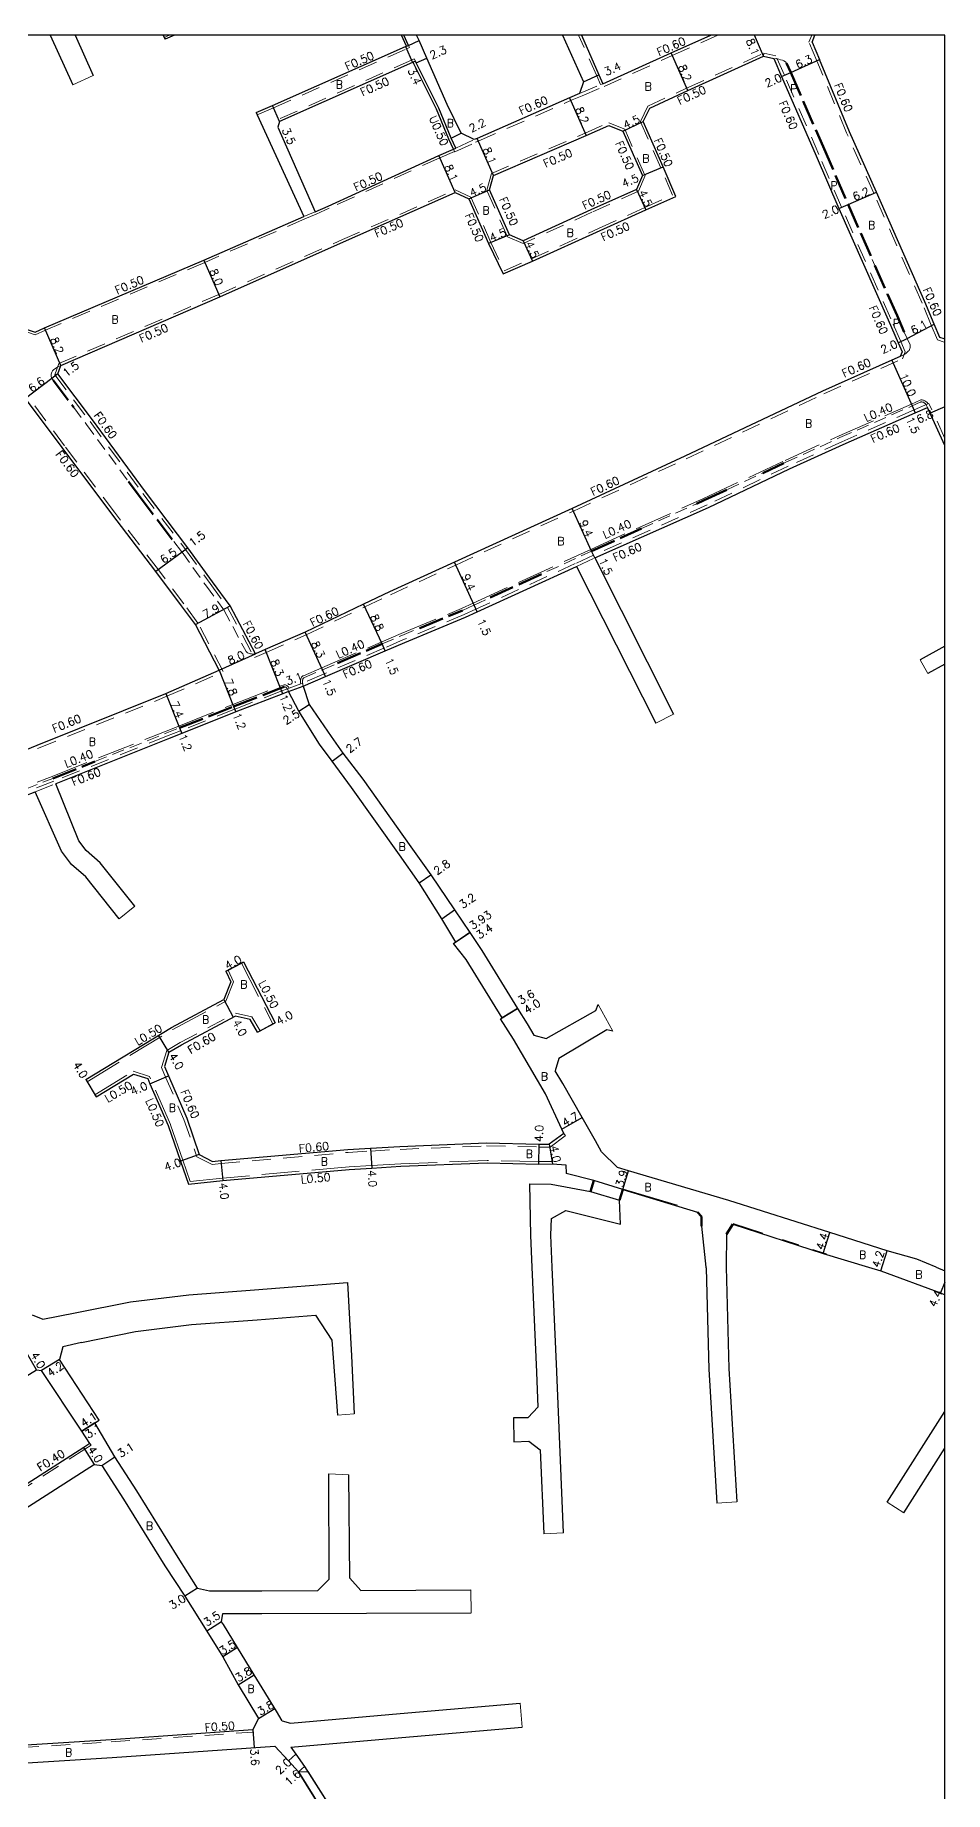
# Model space of a CAD drawing. Header units: metres. Extents: x -3200 to -2400, y -109800 to -109200.
# Drawn here: x -2581.9 to -2400, y -109551.2 to -109200 of the extents above; entities that cross this region are included whole.
import ezdxf

# ---------------------------------------------------------------- set-up
doc = ezdxf.new("R2010")
doc.units = ezdxf.units.M
doc.header["$LTSCALE"] = 2.5
for name, pattern in [('2213000', [1.5, 1, -0.5]), ('2227000', [2.5, 2, -0.5]), ('2232000', [2.5, 1.5, -1]), ('2233000', [4, 3, -1])]:
    doc.linetypes.add(name, pattern=pattern)
for name, color, linetype, lineweight in [('2101000', 177, 'Continuous', 30), ('2101001', 1, 'Continuous', 30), ('2102000', 191, 'Continuous', 30), ('2102001', 191, 'Continuous', 9), ('2203000', 5, 'Continuous', 50), ('2213000', 6, '2213000', 9), ('2227000', 3, '2227000', 50), ('2232000', 4, '2232000', 9), ('2233000', 62, '2233000', 9), ('6132000', 1, '6132000', 9), ('9201100', 215, 'Continuous', 30), ('9203500', 155, 'Continuous', 30)]:
    doc.layers.add(name, color=color, linetype=linetype, lineweight=lineweight)
for name, color, linetype in [('2231000', 162, 'Continuous'), ('9201500', 222, 'Continuous'), ('9202100', 82, 'Continuous'), ('9301100', 77, 'Continuous'), ('9302100', 196, 'Continuous'), ('999', 7, 'Continuous')]:
    doc.layers.add(name, color=color, linetype=linetype)
doc.styles.add('Dm_Anotation', font='txt.shx', dxfattribs={"bigfont": 'pscdm.shx'})
doc.linetypes.add('6132000', pattern='A,1e-07,[100,DM.shx,S=0.25,R=0,X=0,Y=0],0.05,[100,DM.shx,S=0.2,R=0,X=0,Y=0],0.05,[100,DM.shx,S=0.15,R=0,X=0,Y=0],0.05,[100,DM.shx,S=0.1,R=0,X=0,Y=0],0.05,[100,DM.shx,S=0.05,R=0,X=0,Y=0],4.8', length=5)

msp = doc.modelspace()

# ---------------------------------------------------------------- linework, layer by layer
at = {"layer": '2101000'}
for points in [[(-2554.02, -109200), (-2555.93, -109200.83)], [(-2537.74, -109215.49), (-2534.45, -109214.05), (-2507.84, -109202.29), (-2507.63, -109202.2), (-2507.26, -109202.04), (-2508.2, -109200)], [(-2476.43, -109200), (-2472.25, -109209.33), (-2473.03, -109211.7), (-2475.08, -109212.55), (-2493.53, -109220.64), (-2494.09, -109220.87), (-2496.71, -109219.61), (-2499.52, -109213.84), (-2503.59, -109204.6), (-2505.13, -109201.1), (-2505.62, -109200)], [(-2472.68, -109200), (-2469.17, -109207.95), (-2468.37, -109209.71), (-2454.75, -109203.54), (-2446.79, -109200)], [(-2459.01, -109214.57), (-2451.42, -109211.06), (-2436.28, -109204.19), (-2434.23, -109204.64), (-2432.64, -109208.27), (-2425.72, -109224.1), (-2421.19, -109234.66), (-2411.37, -109256.93), (-2409.36, -109261.48), (-2408.56, -109263.3)], [(-2426.52, -109201.38), (-2425.06, -109204.89)], [(-2622.31, -109207.98), (-2609.06, -109225.66), (-2597.52, -109241.05), (-2592.94, -109247.12), (-2584.3, -109258.56), (-2581.93, -109259.35), (-2580.04, -109258.52), (-2548.16, -109244.97), (-2528.19, -109236.28)], [(-2525.94, -109235.3), (-2523.34, -109234.16), (-2501.21, -109224.09), (-2498.26, -109222.82), (-2497.8, -109222.6), (-2498.7, -109220.59), (-2501.17, -109214.62), (-2505.73, -109205.52), (-2505.88, -109205.18), (-2506.34, -109205.39), (-2506.46, -109205.45), (-2533.02, -109217.28), (-2533.4, -109218.42)], [(-2400, -109260.65), (-2400.15, -109260.71), (-2401.01, -109260.45), (-2402.17, -109257.75), (-2404, -109253.32), (-2413.68, -109231.37), (-2419.1, -109219.3), (-2425.06, -109204.89)], [(-2408.91, -109264.23), (-2410.63, -109265), (-2424.48, -109271.17), (-2451.99, -109284.15), (-2474.53, -109294.6), (-2498.06, -109305.39), (-2511.08, -109311.32), (-2516.24, -109313.73), (-2527.93, -109319.32), (-2535.94, -109322.85), (-2537.81, -109323.67), (-2542.9, -109314.12), (-2546.45, -109309.28), (-2551.34, -109302.46), (-2559.87, -109291.27), (-2570.45, -109276.91), (-2577.37, -109267.74), (-2576.77, -109266.05), (-2544.97, -109252.31), (-2520.25, -109241.33), (-2497.9, -109231.48), (-2495.18, -109232.75), (-2491.24, -109241.68), (-2488.34, -109247.75), (-2482.45, -109245.2), (-2468.93, -109239.05), (-2459.8, -109234.94), (-2453.81, -109232.23), (-2456.35, -109226.3), (-2460.34, -109217.26), (-2459.01, -109214.57)], [(-2545.11, -109326.95), (-2549.87, -109317.84), (-2552.66, -109314.06), (-2557.75, -109307.25), (-2566.54, -109295.71), (-2576.5, -109282.46), (-2583.83, -109272.63), (-2593.16, -109260.44)], [(-2470.02, -109304.52), (-2447.28, -109294.46), (-2431.07, -109286.72), (-2420.36, -109281.83), (-2405.91, -109275.48), (-2403.5, -109274.44)], [(-2400, -109282.05), (-2403.5, -109274.44)], [(-2528.32, -109330.15), (-2523.84, -109328.23), (-2511.94, -109323.09), (-2507.99, -109321.39), (-2495.88, -109316.38), (-2493.53, -109315.3), (-2473.66, -109306.2)], [(-2682.76, -109353.12), (-2682.44, -109353.78), (-2678.03, -109362.33), (-2673.41, -109373.02), (-2671.41, -109377.63), (-2668.54, -109378.5), (-2668.08, -109378.31), (-2660.8, -109375.51), (-2645.95, -109369.34), (-2640.86, -109366.98), (-2627.21, -109361), (-2604.36, -109351.25), (-2593.24, -109346.74), (-2581.47, -109341.97), (-2555.77, -109331.61), (-2545.11, -109326.95)], [(-2528.32, -109330.15), (-2527.1, -109333.82), (-2522.7, -109340.19), (-2520.35, -109343.56), (-2516.41, -109348.75), (-2506.76, -109362.24), (-2502.8, -109367.88), (-2498.03, -109374.86), (-2494.98, -109379.42), (-2492.58, -109383), (-2485.43, -109394.58), (-2483.52, -109397.67), (-2482.17, -109399.92)], [(-2476.22, -109419.56), (-2476.59, -109418.73), (-2479.84, -109411.61), (-2486.28, -109400.73), (-2488.83, -109396.68), (-2488.49, -109396.47), (-2495.72, -109384.81), (-2498.25, -109381.6), (-2497.81, -109381.31), (-2500.6, -109376.67), (-2505.1, -109369.49), (-2509.05, -109363.85), (-2518.66, -109350.42), (-2522.52, -109345.16), (-2525.02, -109341.77), (-2529.19, -109335.13), (-2531.23, -109331.21), (-2532.38, -109331.65), (-2541.79, -109335.31), (-2552.6, -109339.61), (-2555.41, -109340.71), (-2577.77, -109349.64)], [(-2590.44, -109354.56), (-2590.22, -109354.48), (-2581.88, -109351.24)], [(-2543.75, -109387.15), (-2542.8, -109389.26), (-2544.18, -109392.79)], [(-2540.22, -109385.26), (-2533.92, -109397.44)], [(-2571.75, -109408.8), (-2554.64, -109398.35), (-2544.18, -109392.79)], [(-2555.15, -109403.34), (-2552.66, -109401.82), (-2541.92, -109396.12)], [(-2537.44, -109399.34), (-2538.94, -109396.77), (-2541.92, -109396.12)], [(-2555.15, -109403.34), (-2556.06, -109406.2)], [(-2569.71, -109412.23), (-2562.25, -109407.68)], [(-2562.25, -109407.68), (-2559.39, -109408.59)], [(-2556.06, -109406.2), (-2555.27, -109408.04), (-2551.6, -109416.53), (-2549.08, -109423.78), (-2546.42, -109425.17)], [(-2401.77, -109446.3), (-2405.62, -109444.71), (-2411.51, -109443.04), (-2423.03, -109439.39), (-2443.22, -109433), (-2463.27, -109427.05), (-2465.43, -109426.38), (-2468.65, -109423.25), (-2469.86, -109421.02), (-2472.5, -109416.39), (-2476.4, -109409.58), (-2477.91, -109407.05)], [(-2559.39, -109408.59), (-2558.94, -109409.63), (-2555.33, -109417.98), (-2552.86, -109425.09), (-2551.27, -109429.7), (-2544.37, -109428.98), (-2519.09, -109426.74), (-2514.6, -109426.48), (-2508.77, -109426.13), (-2491.54, -109425.44), (-2481.26, -109425.68), (-2478.43, -109425.67), (-2475.76, -109425.81), (-2475.74, -109427.54)], [(-2546.42, -109425.17), (-2544.79, -109425), (-2519.38, -109422.75), (-2514.84, -109422.48), (-2508.97, -109422.14), (-2491.64, -109421.45), (-2481.19, -109421.68), (-2479.09, -109421.72)], [(-2476.22, -109419.56), (-2479.09, -109421.72)], [(-2470.84, -109431.18), (-2470.19, -109428.95), (-2475.74, -109427.54)], [(-2465.09, -109432.9), (-2464.39, -109430.79), (-2449.45, -109435.3)], [(-2442.4, -109437.72), (-2424.36, -109443.59), (-2415.3, -109446.3)], [(-2415.3, -109446.3), (-2412.78, -109447.05), (-2400.88, -109451.42), (-2400, -109451.83)], [(-2401.77, -109446.3), (-2400, -109447.02)], [(-2629.09, -109486.45), (-2622.52, -109485.11), (-2613.45, -109482.76), (-2604.95, -109480.32), (-2601.54, -109478.55), (-2590.6, -109472.34), (-2581.61, -109466.84)], [(-2581.61, -109466.84), (-2580.62, -109466.95)], [(-2570.94, -109481.53), (-2572.55, -109479.11), (-2580.62, -109466.95)], [(-2549.45, -109510.44), (-2553.33, -109504.34), (-2561.59, -109490.99), (-2565.95, -109484.24), (-2569.97, -109477.4), (-2569.13, -109476.85), (-2577.02, -109464.77)], [(-2570.94, -109481.53), (-2572.2, -109482.34), (-2588.7, -109492.96), (-2605.61, -109503.54), (-2617.22, -109510.79), (-2618.9, -109511.83), (-2625.71, -109506.29)], [(-2570.04, -109485.71), (-2586.58, -109496.35), (-2603.47, -109506.93), (-2615.71, -109514.43), (-2600.21, -109526.63)], [(-2570.04, -109485.71), (-2568.55, -109485.92), (-2564.21, -109492.64), (-2555.94, -109506.01), (-2551.98, -109512.04), (-2547.58, -109519.06), (-2544.4, -109524.16), (-2541.32, -109529.79), (-2537.24, -109536.5)], [(-2532.5, -109536.98), (-2533.67, -109535.06), (-2538.08, -109527.82), (-2541.43, -109522.32), (-2544.24, -109517.74), (-2544.62, -109517.19)], [(-2537.24, -109536.5), (-2538.39, -109538.72)], [(-2593.3, -109540.93), (-2591.17, -109542.23), (-2566.72, -109540.71), (-2538.39, -109538.72)], [(-2626.19, -109548.28), (-2608.8, -109546.97), (-2590.94, -109545.82), (-2566.48, -109544.3), (-2533.97, -109542.02)], [(-2533.97, -109542.02), (-2531.25, -109544.99), (-2529.23, -109547.2), (-2521.26, -109560.05), (-2518.62, -109564.18)], [(-2530.75, -109542.25), (-2529.79, -109543.62), (-2528.03, -109546.14), (-2519.75, -109559.08), (-2517.1, -109563.22), (-2516.61, -109563.97)]]:
    msp.add_lwpolyline(points, dxfattribs=at)
at = {"layer": '2101000', "flags": 128}
for points in [[(-2426.52, -109201.38), (-2425.97, -109200)], [(-2408.56, -109263.3), (-2408.91, -109264.23)]]:
    msp.add_lwpolyline(points, dxfattribs=at)
at = {"layer": '2101000'}
msp.add_lwpolyline([(-2467.16, -109218.05), (-2464.39, -109219.21), (-2460.49, -109228.07), (-2461.65, -109230.84), (-2470.79, -109234.95), (-2484.31, -109241.1), (-2487.08, -109239.95), (-2491.06, -109230.94), (-2490.25, -109228.05), (-2471.73, -109220.04)], close=True, dxfattribs=at)
at = {"layer": '2101001'}
for points in [[(-2556.29, -109200), (-2556.09, -109200.46), (-2555.93, -109200.83)], [(-2543.75, -109387.15), (-2543.31, -109386.91), (-2540.66, -109385.49), (-2540.22, -109385.26)], [(-2537.44, -109399.34), (-2536.92, -109399.05), (-2534.36, -109397.68), (-2533.92, -109397.44)], [(-2571.75, -109408.8), (-2569.71, -109412.23)]]:
    msp.add_lwpolyline(points, dxfattribs=at)
at = {"layer": '2102000'}
for points in [[(-2578.89, -109200), (-2574.36, -109209.92)], [(-2573.88, -109200), (-2570.27, -109208.05)], [(-2537.74, -109215.49), (-2537.53, -109215.94), (-2528.19, -109236.28)], [(-2533.4, -109218.42), (-2525.94, -109235.3)], [(-2473.66, -109306.2), (-2457.82, -109337.53)], [(-2470.02, -109304.52), (-2454.25, -109335.72)], [(-2400, -109322.17), (-2404.93, -109324.88)], [(-2400, -109325.75), (-2403.42, -109327.63)], [(-2565.09, -109376.66), (-2571.8, -109368.27), (-2574.66, -109365.77), (-2576.66, -109363.13), (-2581.88, -109351.24)], [(-2561.97, -109374.16), (-2568.9, -109365.49), (-2571.72, -109363.03), (-2573.19, -109361.09), (-2577.77, -109349.64)], [(-2482.17, -109399.92), (-2479.72, -109400.61), (-2469.78, -109394.98), (-2469.32, -109393.78)], [(-2466.36, -109399.12), (-2467.6, -109398.87), (-2477.17, -109404.55), (-2477.91, -109407.05)], [(-2482.5, -109446.29), (-2482.77, -109439.99), (-2482.97, -109429.65), (-2478.69, -109429.7), (-2470.84, -109431.18)], [(-2478.5, -109446.29), (-2478.77, -109439.87), (-2478.65, -109436.54), (-2475.8, -109434.98), (-2464.86, -109437.7), (-2465.09, -109432.9)], [(-2449.45, -109435.3), (-2448.69, -109436.17), (-2448.65, -109438.11), (-2447.77, -109446.29)], [(-2443.66, -109439.69), (-2443.75, -109446.23), (-2443.75, -109446.29)], [(-2443.66, -109439.69), (-2442.4, -109437.72)], [(-2481.3, -109474.23), (-2481.59, -109467.38), (-2481.59, -109467.31), (-2482.5, -109446.29)], [(-2476.23, -109499.43), (-2477.6, -109467.21), (-2477.6, -109467.13), (-2478.5, -109446.29)], [(-2447.77, -109446.29), (-2447.74, -109446.49), (-2447.18, -109466.66)], [(-2443.75, -109446.29), (-2443.18, -109466.55)], [(-2573.9, -109455.44), (-2562.82, -109453.21), (-2551.2, -109451.81), (-2538.01, -109450.82), (-2519.47, -109449.39)], [(-2519.47, -109449.39), (-2518.63, -109463.99)], [(-2582.48, -109455.82), (-2580.36, -109456.7), (-2573.9, -109455.44)], [(-2572.63, -109461.35), (-2561.85, -109459.14), (-2550.61, -109457.78), (-2537.54, -109456.8), (-2525.83, -109455.86)], [(-2525.83, -109455.86), (-2522.58, -109460.89), (-2521.46, -109475.88)], [(-2572.63, -109461.35), (-2576.35, -109462.22), (-2577.02, -109464.77)], [(-2518.63, -109463.99), (-2518.1, -109475.63)], [(-2447.18, -109466.66), (-2445.58, -109493.44)], [(-2443.18, -109466.55), (-2441.58, -109493.21)], [(-2481.3, -109474.23), (-2483.39, -109476.4), (-2486.27, -109476.41), (-2486.2, -109481.18), (-2483.21, -109481.11), (-2480.94, -109482.84)], [(-2411.54, -109493.25), (-2400, -109475.13)], [(-2480.94, -109482.84), (-2480.22, -109499.6)], [(-2408.2, -109495.38), (-2400, -109482.51)], [(-2525.41, -109510.96), (-2523.12, -109508.66), (-2523.18, -109487.64)], [(-2516.76, -109510.91), (-2518.98, -109508.46), (-2519.21, -109487.78)], [(-2549.45, -109510.44), (-2547.03, -109511.01), (-2536.58, -109511.03), (-2525.41, -109510.96)], [(-2516.76, -109510.91), (-2494.77, -109510.78)], [(-2544.62, -109517.19), (-2544.39, -109515.55), (-2536.57, -109515.53), (-2494.75, -109515.37)], [(-2532.5, -109536.98), (-2530.87, -109537.45), (-2508.94, -109535.51), (-2484.92, -109533.45)], [(-2530.75, -109542.25), (-2508.55, -109540.29), (-2484.51, -109538.23)]]:
    msp.add_lwpolyline(points, dxfattribs=at)
at = {"layer": '2102001'}
for points in [[(-2574.36, -109209.92), (-2570.27, -109208.05)], [(-2404.93, -109324.88), (-2403.42, -109327.63)], [(-2457.82, -109337.53), (-2454.25, -109335.72)], [(-2565.09, -109376.66), (-2561.97, -109374.16)], [(-2469.32, -109393.78), (-2466.36, -109399.12)], [(-2521.46, -109475.88), (-2518.1, -109475.63)], [(-2523.18, -109487.64), (-2519.21, -109487.78)], [(-2445.58, -109493.44), (-2441.58, -109493.21)], [(-2408.2, -109495.38), (-2411.54, -109493.25)], [(-2480.22, -109499.6), (-2476.23, -109499.43)], [(-2494.77, -109510.78), (-2494.75, -109515.37)], [(-2484.51, -109538.23), (-2484.92, -109533.45)]]:
    msp.add_lwpolyline(points, dxfattribs=at)
at = {"layer": '2203000'}
for points in [[(-2470.19, -109428.95), (-2470.84, -109431.18)], [(-2465.09, -109432.9), (-2464.39, -109430.79)], [(-2449.45, -109435.3), (-2448.69, -109436.17), (-2448.65, -109438.11)], [(-2443.66, -109439.69), (-2442.4, -109437.72)]]:
    msp.add_lwpolyline(points, dxfattribs=at)
at = {"layer": '2213000'}
for points in [[(-2434.23, -109204.64), (-2433.64, -109204.72), (-2433.23, -109204.81), (-2432.86, -109204.91), (-2432.48, -109205.03), (-2432.18, -109205.17), (-2431.86, -109205.36), (-2431.64, -109205.58)], [(-2414.52, -109244.83), (-2414, -109246.02)], [(-2408.11, -109259.37), (-2407.53, -109260.67), (-2406.97, -109261.93), (-2406.94, -109262.07), (-2406.93, -109262.22), (-2406.94, -109262.38), (-2406.97, -109262.54), (-2407, -109262.66), (-2407.06, -109262.83), (-2407.17, -109263.02), (-2407.32, -109263.2), (-2407.51, -109263.4), (-2407.82, -109263.64), (-2408.17, -109263.86), (-2408.91, -109264.23)], [(-2576.77, -109266.05), (-2577.4, -109266.32), (-2577.86, -109266.61), (-2578.16, -109266.84), (-2578.32, -109266.99), (-2578.43, -109267.13), (-2578.52, -109267.27), (-2578.57, -109267.38), (-2578.64, -109267.55), (-2578.68, -109267.76), (-2578.7, -109268), (-2578.69, -109268.25), (-2578.66, -109268.46), (-2578.56, -109268.65), (-2578.33, -109268.95)], [(-2574.18, -109274.45), (-2571.64, -109277.81), (-2563.22, -109289.26)], [(-2432.22, -109285.6), (-2431.78, -109285.39), (-2420.97, -109280.46), (-2406.53, -109274.11), (-2404.91, -109273.39), (-2404.82, -109273.35), (-2404.74, -109273.33), (-2404.6, -109273.33), (-2404.48, -109273.35), (-2404.35, -109273.38), (-2404.28, -109273.4), (-2404.19, -109273.46), (-2404.06, -109273.54), (-2403.96, -109273.61), (-2403.87, -109273.68), (-2403.8, -109273.76), (-2403.75, -109273.84), (-2403.67, -109274.03), (-2403.6, -109274.17), (-2403.5, -109274.44)], [(-2443.47, -109290.83), (-2436.42, -109287.55)], [(-2460.68, -109298.66), (-2449.64, -109293.67)], [(-2554.16, -109301.23), (-2552.53, -109303.37), (-2547.66, -109310.16), (-2544.17, -109314.92), (-2539.74, -109323.21), (-2539.67, -109323.29), (-2539.57, -109323.38), (-2539.42, -109323.47), (-2539.27, -109323.55), (-2539.11, -109323.62), (-2538.84, -109323.68), (-2538.66, -109323.71), (-2538.43, -109323.72), (-2538.29, -109323.72), (-2538.13, -109323.7), (-2537.81, -109323.67)], [(-2479.56, -109307.25), (-2470.65, -109303.16)], [(-2496.48, -109315), (-2494.15, -109313.93), (-2490.9, -109312.45)], [(-2512.53, -109321.71), (-2508.57, -109320.01), (-2505.01, -109318.53)], [(-2528.32, -109330.15), (-2528.36, -109329.92), (-2528.4, -109329.69), (-2528.42, -109329.46), (-2528.42, -109329.25), (-2528.43, -109329.11), (-2528.42, -109328.98), (-2528.41, -109328.87), (-2528.39, -109328.75), (-2528.37, -109328.66), (-2528.33, -109328.59), (-2528.26, -109328.52), (-2528.17, -109328.45), (-2528.07, -109328.42), (-2524.44, -109326.85), (-2521.42, -109325.55)], [(-2532.09, -109330.26), (-2532.05, -109330.27), (-2531.98, -109330.28), (-2531.89, -109330.31), (-2531.8, -109330.36), (-2531.69, -109330.44), (-2531.58, -109330.56), (-2531.5, -109330.68), (-2531.41, -109330.84), (-2531.23, -109331.21)], [(-2569.95, -109345.22), (-2555.9, -109339.62), (-2553.05, -109338.49)], [(-2583.84, -109350.71), (-2578.37, -109348.59)]]:
    msp.add_lwpolyline(points, dxfattribs=at)
at = {"layer": '2227000'}
for points in [[(-2431.64, -109205.58), (-2430.81, -109207.47), (-2424.33, -109222.29), (-2419.36, -109233.86), (-2414.52, -109244.83)], [(-2414, -109246.02), (-2411.47, -109251.76)], [(-2411.47, -109251.76), (-2409.57, -109256.05), (-2408.11, -109259.37)], [(-2578.33, -109268.95), (-2574.18, -109274.45)], [(-2436.42, -109287.55), (-2432.22, -109285.6)], [(-2563.22, -109289.26), (-2561.31, -109291.85), (-2554.16, -109301.23)], [(-2449.64, -109293.67), (-2448.1, -109292.98), (-2443.47, -109290.83)], [(-2470.65, -109303.16), (-2460.68, -109298.66)], [(-2490.9, -109312.45), (-2479.56, -109307.25)], [(-2505.01, -109318.53), (-2496.48, -109315)], [(-2521.42, -109325.55), (-2512.53, -109321.71)], [(-2553.05, -109338.49), (-2542.23, -109334.2), (-2532.82, -109330.54), (-2532.09, -109330.26)], [(-2578.37, -109348.59), (-2569.95, -109345.22)]]:
    msp.add_lwpolyline(points, dxfattribs=at)
at = {"layer": '2231000'}
for points in [[(-2507.63, -109202.2), (-2508.64, -109200)], [(-2498.26, -109222.82), (-2499.16, -109220.79), (-2501.63, -109214.82), (-2506.18, -109205.74), (-2506.34, -109205.39)]]:
    msp.add_lwpolyline(points, dxfattribs=at)
at = {"layer": '2232000'}
for points in [[(-2555.03, -109200), (-2556.09, -109200.46), (-2555.93, -109200.83)], [(-2498.26, -109222.82), (-2498.04, -109223.27), (-2498, -109223.36), (-2493.85, -109221.42), (-2493.3, -109221.2), (-2474.84, -109213.1), (-2472.55, -109212.15), (-2468.13, -109210.26), (-2454.51, -109204.09), (-2445.32, -109200)], [(-2468.83, -109209.9), (-2469.62, -109208.16), (-2473.23, -109200)], [(-2577.97, -109267.94), (-2577.17, -109265.67), (-2545.17, -109251.85), (-2520.45, -109240.87), (-2497.9, -109230.93), (-2494.8, -109232.37), (-2490.78, -109241.47), (-2488.1, -109247.1), (-2482.65, -109244.74), (-2469.14, -109238.6), (-2460.01, -109234.48), (-2454.47, -109231.97), (-2456.81, -109226.5), (-2460.89, -109217.25), (-2459.38, -109214.19), (-2451.63, -109210.61), (-2436.18, -109203.6)], [(-2537.53, -109215.94), (-2534.24, -109214.5), (-2507.64, -109202.75), (-2507.06, -109202.49), (-2507.26, -109202.04)], [(-2505.88, -109205.18), (-2506.09, -109204.73), (-2506.66, -109204.99), (-2533.22, -109216.83), (-2533.02, -109217.28)], [(-2407.91, -109263.28), (-2408.81, -109261.23), (-2410.82, -109256.69), (-2420.64, -109234.42), (-2425.17, -109223.86), (-2432.09, -109208.03), (-2433.8, -109204.12), (-2436.18, -109203.6), (-2436.28, -109204.19)], [(-2400, -109261.3), (-2400.12, -109261.35), (-2401.45, -109260.94), (-2402.73, -109257.98), (-2404.55, -109253.56), (-2414.22, -109231.62), (-2419.65, -109219.53), (-2425.61, -109205.12), (-2427.17, -109201.38)], [(-2473.03, -109211.7), (-2468.83, -109209.9), (-2468.37, -109209.71)], [(-2497.8, -109222.6), (-2494.09, -109220.87)], [(-2498.04, -109223.27), (-2501.01, -109224.54), (-2523.14, -109234.62), (-2525.74, -109235.76), (-2527.99, -109236.73), (-2547.97, -109245.43), (-2579.84, -109258.98), (-2581.91, -109259.88), (-2584.79, -109258.92)], [(-2528.19, -109236.28), (-2525.94, -109235.3)], [(-2671.85, -109378.13), (-2668.51, -109379.13), (-2667.86, -109378.87), (-2660.57, -109376.07), (-2645.71, -109369.89), (-2640.62, -109367.53), (-2626.97, -109361.55), (-2604.13, -109351.8), (-2593.02, -109347.3), (-2581.24, -109342.53), (-2555.54, -109332.17), (-2544.28, -109327.24), (-2549.36, -109317.52), (-2552.18, -109313.7), (-2557.27, -109306.89), (-2566.06, -109295.35), (-2576.02, -109282.1), (-2583.35, -109272.26), (-2592.84, -109259.87)], [(-2577.37, -109267.74), (-2577.97, -109267.94), (-2570.93, -109277.27), (-2560.35, -109291.63), (-2551.82, -109302.81), (-2546.93, -109309.63), (-2543.41, -109314.44), (-2538.07, -109324.44), (-2535.7, -109323.4), (-2527.68, -109319.87), (-2515.98, -109314.28), (-2510.83, -109311.86), (-2497.81, -109305.93), (-2474.28, -109295.14), (-2451.74, -109284.7), (-2424.23, -109271.72), (-2408.44, -109264.68)], [(-2403.2, -109273.65), (-2403.38, -109273.73), (-2406.15, -109274.93), (-2420.6, -109281.28), (-2431.32, -109286.17), (-2447.53, -109293.91), (-2470.27, -109303.98), (-2473.91, -109305.65), (-2493.78, -109314.75), (-2496.12, -109315.83), (-2508.23, -109320.84), (-2512.17, -109322.54), (-2524.08, -109327.67), (-2528.54, -109329.6), (-2528.8, -109329.69), (-2531.12, -109330.53), (-2531.45, -109330.65), (-2532.59, -109331.09), (-2542.01, -109334.76), (-2552.83, -109339.05), (-2555.63, -109340.16), (-2578.15, -109349.14), (-2590.44, -109353.92)], [(-2400, -109280.61), (-2403.2, -109273.65)], [(-2473.66, -109306.2), (-2470.02, -109304.52)], [(-2531.23, -109331.21), (-2528.32, -109330.15)], [(-2581.88, -109351.24), (-2577.77, -109349.64)], [(-2555.57, -109403.01), (-2552.91, -109401.39), (-2541.86, -109395.52)], [(-2537.44, -109399.34), (-2536.92, -109399.05), (-2538.56, -109396.24), (-2541.86, -109395.52)], [(-2555.57, -109403.01), (-2556.64, -109406.37)], [(-2556.64, -109406.37), (-2555.82, -109408.28), (-2552.16, -109416.75), (-2549.57, -109424.21), (-2546.54, -109425.79), (-2544.73, -109425.6), (-2519.34, -109423.35), (-2514.8, -109423.08), (-2508.94, -109422.74), (-2491.63, -109422.05), (-2481.2, -109422.28), (-2478.9, -109422.33), (-2475.86, -109420.03), (-2476.22, -109419.56)], [(-2570.72, -109481.87), (-2571.98, -109482.68), (-2588.49, -109493.3), (-2605.4, -109503.88), (-2617.01, -109511.13), (-2618.69, -109512.17), (-2618.9, -109511.83)], [(-2570.72, -109481.87), (-2570.94, -109481.53)], [(-2591.14, -109542.73), (-2566.68, -109541.21), (-2538.35, -109539.22), (-2538.39, -109538.72)]]:
    msp.add_lwpolyline(points, dxfattribs=at)
at = {"layer": '2232000', "flags": 128}
for points in [[(-2427.17, -109201.38), (-2426.62, -109200)], [(-2407.91, -109263.28), (-2408.44, -109264.68)]]:
    msp.add_lwpolyline(points, dxfattribs=at)
at = {"layer": '2232000'}
msp.add_lwpolyline([(-2467.17, -109217.5), (-2464.02, -109218.82), (-2459.95, -109228.06), (-2461.27, -109231.21), (-2470.58, -109235.41), (-2484.3, -109241.64), (-2487.46, -109240.34), (-2491.59, -109230.98), (-2490.67, -109227.69), (-2471.93, -109219.58)], close=True, dxfattribs=at)
at = {"layer": '2233000'}
for points in [[(-2528.8, -109329.69), (-2528.82, -109329.47), (-2528.82, -109329.26), (-2528.83, -109329.11), (-2528.82, -109328.95), (-2528.8, -109328.82), (-2528.79, -109328.68), (-2528.74, -109328.51), (-2528.66, -109328.35), (-2528.52, -109328.21), (-2528.36, -109328.1), (-2528.23, -109328.05), (-2524.6, -109326.48), (-2512.69, -109321.35), (-2508.72, -109319.64), (-2496.64, -109314.63), (-2494.32, -109313.57), (-2470.81, -109302.8), (-2448.27, -109292.62), (-2431.94, -109285.03), (-2421.13, -109280.1), (-2406.69, -109273.75), (-2404.95, -109272.97), (-2404.78, -109272.93), (-2404.57, -109272.93), (-2404.4, -109272.96), (-2404.25, -109272.99), (-2404.13, -109273.03), (-2403.98, -109273.11), (-2403.84, -109273.21), (-2403.72, -109273.29), (-2403.59, -109273.4), (-2403.49, -109273.5), (-2403.39, -109273.64), (-2403.35, -109273.72)], [(-2591.03, -109354.15), (-2591.07, -109353.98), (-2591.11, -109353.71), (-2591.11, -109353.56), (-2591.1, -109353.46), (-2591.07, -109353.3), (-2590.96, -109353.05), (-2590.8, -109352.98), (-2578.52, -109348.21), (-2556.05, -109339.25), (-2553.19, -109338.12), (-2542.38, -109333.83), (-2532.96, -109330.16), (-2532.14, -109329.86), (-2531.99, -109329.87), (-2531.87, -109329.89), (-2531.74, -109329.94), (-2531.59, -109330.02), (-2531.42, -109330.14), (-2531.26, -109330.31), (-2531.16, -109330.47), (-2531.12, -109330.53)], [(-2543.75, -109387.15), (-2543.31, -109386.91), (-2542.26, -109389.25), (-2543.78, -109393.14)], [(-2540.22, -109385.26), (-2540.66, -109385.49), (-2534.36, -109397.68), (-2533.92, -109397.44)], [(-2571.75, -109408.8), (-2571.49, -109409.22), (-2554.4, -109398.78), (-2543.78, -109393.14)], [(-2569.71, -109412.23), (-2569.97, -109411.81), (-2562.32, -109407.14)], [(-2562.32, -109407.14), (-2559.02, -109408.18)], [(-2478.43, -109425.67), (-2478.52, -109425.17), (-2481.25, -109425.18), (-2491.55, -109424.94), (-2508.8, -109425.63), (-2514.63, -109425.98), (-2519.13, -109426.25), (-2544.42, -109428.48), (-2550.92, -109429.16), (-2552.39, -109424.93), (-2554.86, -109417.8), (-2559.02, -109408.18)]]:
    msp.add_lwpolyline(points, dxfattribs=at)
at = {"layer": '6132000'}
for points in [[(-2464.24, -109430.67), (-2453.47, -109433.93)], [(-2442.35, -109437.57), (-2436.42, -109439.5)], [(-2432.48, -109440.79), (-2429.22, -109441.85)], [(-2426.4, -109442.77), (-2424.31, -109443.44), (-2423.64, -109443.65)]]:
    msp.add_lwpolyline(points, dxfattribs=at)
at = {"layer": '9201100'}
for points in [[(-2556.29, -109200), (-2555.93, -109200.83)], [(-2507.26, -109202.04), (-2505.13, -109201.1)], [(-2436.28, -109204.19), (-2438.09, -109200)], [(-2507.84, -109202.29), (-2506.46, -109205.45)], [(-2505.73, -109205.52), (-2503.59, -109204.6)], [(-2451.42, -109211.06), (-2454.75, -109203.54)], [(-2472.25, -109209.33), (-2469.17, -109207.95)], [(-2432.64, -109208.27), (-2430.81, -109207.47)], [(-2430.81, -109207.47), (-2425.06, -109204.89)], [(-2533.02, -109217.28), (-2534.45, -109214.05)], [(-2475.08, -109212.55), (-2471.73, -109220.04)], [(-2464.39, -109219.21), (-2460.34, -109217.26)], [(-2498.7, -109220.59), (-2496.71, -109219.61)], [(-2490.25, -109228.05), (-2493.53, -109220.64)], [(-2497.9, -109231.48), (-2501.21, -109224.09)], [(-2460.49, -109228.07), (-2456.35, -109226.3)], [(-2495.18, -109232.75), (-2491.06, -109230.94)], [(-2461.65, -109230.84), (-2459.8, -109234.94)], [(-2419.36, -109233.86), (-2413.68, -109231.37)], [(-2421.19, -109234.66), (-2419.36, -109233.86)], [(-2487.08, -109239.95), (-2491.24, -109241.68)], [(-2484.31, -109241.1), (-2482.45, -109245.2)], [(-2548.16, -109244.97), (-2544.97, -109252.31)], [(-2576.77, -109266.05), (-2580.04, -109258.52)], [(-2409.36, -109261.48), (-2407.53, -109260.67)], [(-2407.53, -109260.67), (-2402.17, -109257.75)], [(-2577.37, -109267.74), (-2578.56, -109268.65)], [(-2410.63, -109265), (-2406.53, -109274.11)], [(-2578.56, -109268.65), (-2583.83, -109272.63)], [(-2406.53, -109274.11), (-2405.91, -109275.48)], [(-2400, -109274.3), (-2402.96, -109275.6)], [(-2470.65, -109303.16), (-2474.53, -109294.6)], [(-2551.34, -109302.46), (-2552.53, -109303.37)], [(-2552.53, -109303.37), (-2557.75, -109307.25)], [(-2494.15, -109313.93), (-2498.06, -109305.39)], [(-2470.02, -109304.52), (-2470.65, -109303.16)], [(-2549.87, -109317.84), (-2542.9, -109314.12)], [(-2512.53, -109321.71), (-2516.24, -109313.73)], [(-2493.53, -109315.3), (-2494.15, -109313.93)], [(-2524.44, -109326.85), (-2527.93, -109319.32)], [(-2545.11, -109326.95), (-2537.81, -109323.67)], [(-2532.82, -109330.54), (-2535.94, -109322.85)], [(-2511.94, -109323.09), (-2512.53, -109321.71)], [(-2545.11, -109326.95), (-2542.23, -109334.2)], [(-2523.84, -109328.23), (-2524.44, -109326.85)], [(-2532.38, -109331.65), (-2532.82, -109330.54)], [(-2531.23, -109331.21), (-2528.32, -109330.15)], [(-2555.77, -109331.61), (-2553.05, -109338.49)], [(-2542.23, -109334.2), (-2541.79, -109335.31)], [(-2529.19, -109335.13), (-2527.1, -109333.82)], [(-2553.05, -109338.49), (-2552.6, -109339.61)], [(-2522.52, -109345.16), (-2520.35, -109343.56)], [(-2505.1, -109369.49), (-2502.8, -109367.88)], [(-2500.6, -109376.67), (-2498.03, -109374.86)], [(-2498.25, -109381.6), (-2494.98, -109379.42)], [(-2494.98, -109379.42), (-2497.81, -109381.31)], [(-2543.75, -109387.15), (-2540.22, -109385.26)], [(-2544.18, -109392.79), (-2542.3, -109396.32)], [(-2537.44, -109399.34), (-2533.92, -109397.44)], [(-2488.83, -109396.68), (-2485.43, -109394.58)], [(-2485.43, -109394.58), (-2488.49, -109396.47)], [(-2555.15, -109403.34), (-2557.24, -109399.93)], [(-2558.94, -109409.63), (-2555.27, -109408.04)], [(-2571.75, -109408.8), (-2569.71, -109412.23)], [(-2476.59, -109418.73), (-2472.5, -109416.39)], [(-2514.84, -109422.48), (-2514.6, -109426.48)], [(-2481.19, -109421.68), (-2481.26, -109425.68)], [(-2479.09, -109421.72), (-2478.43, -109425.67)], [(-2549.08, -109423.78), (-2552.86, -109425.09)], [(-2544.79, -109425), (-2544.37, -109428.98)], [(-2464.39, -109430.79), (-2463.27, -109427.05)], [(-2424.36, -109443.59), (-2423.03, -109439.39)], [(-2412.78, -109447.05), (-2411.51, -109443.04)], [(-2400, -109449.26), (-2400.88, -109451.42)], [(-2581.61, -109466.84), (-2583.61, -109463.38)], [(-2577.02, -109464.77), (-2580.62, -109466.95)], [(-2572.55, -109479.11), (-2569.13, -109476.85)], [(-2569.97, -109477.4), (-2572.55, -109479.11)], [(-2570.04, -109485.71), (-2572.2, -109482.34)], [(-2568.55, -109485.92), (-2565.95, -109484.24)], [(-2549.45, -109510.44), (-2551.98, -109512.04)], [(-2544.62, -109517.19), (-2547.58, -109519.06)], [(-2541.43, -109522.32), (-2544.4, -109524.16)], [(-2541.32, -109529.79), (-2538.08, -109527.82)], [(-2537.24, -109536.5), (-2534, -109534.52)], [(-2538.39, -109538.72), (-2538.14, -109542.31)], [(-2529.79, -109543.62), (-2531.25, -109544.99)], [(-2528.03, -109546.14), (-2529.23, -109547.2)]]:
    msp.add_lwpolyline(points, dxfattribs=at)
at = {"layer": '9301100'}
msp.add_lwpolyline([(-2470.19, -109428.95), (-2470.84, -109431.18), (-2465.09, -109432.9), (-2464.39, -109430.79)], close=True, dxfattribs=at)
at = {"layer": '9302100'}
msp.add_lwpolyline([(-2516.61, -109563.97), (-2518.62, -109564.18), (-2521.26, -109560.05), (-2529.23, -109547.2), (-2527.39, -109547.13), (-2519.75, -109559.08), (-2517.1, -109563.22)], close=True, dxfattribs=at)
at = {"layer": '999'}
msp.add_lwpolyline([(-3200, -109800), (-2400, -109800), (-2400, -109200), (-3200, -109200)], close=True, dxfattribs=at)

# ---------------------------------------------------------------- texts
at = {"layer": '9201500', "style": 'Dm_Anotation'}
for s, rotation, p in [('8.1', 293.4052, (-2439.82, -109201.1)), ('2.3', 23.3941, (-2502.59, -109204.86)), ('6.3', 24.0944, (-2429.44, -109206.74)), ('3.4', 293.6123, (-2507.45, -109207)), ('3.4', 24.0314, (-2467.69, -109208.17)), ('8.2', 293.8984, (-2453.41, -109206.33)), ('2.0', 23.624, (-2435.56, -109210.47)), ('8.2', 294.1384, (-2473.97, -109214.79)), ('3.5', 293.8101, (-2532.6, -109218.96)), ('2.2', 26.1544, (-2494.67, -109219.51)), ('4.5', 25.6382, (-2463.85, -109218.83)), ('8.1', 293.8848, (-2492.45, -109222.84)), ('8.1', 294.1283, (-2500.12, -109226.28)), ('4.5', 23.108, (-2464.18, -109230.51)), ('4.5', 23.6933, (-2494.63, -109232.39)), ('4.5', 294.2569, (-2461.29, -109231.39)), ('6.2', 23.6091, (-2418.02, -109233.16)), ('2.0', 23.6086, (-2424.11, -109236.76)), ('4.5', 22.5534, (-2490.67, -109241.34)), ('4.5', 294.4331, (-2483.95, -109241.65)), ('8.0', 293.526, (-2547.11, -109247.13)), ('6.1', 28.5349, (-2406.31, -109259.88)), ('8.2', 293.4651, (-2578.95, -109260.78)), ('2.0', 23.8898, (-2412.42, -109263.73)), ('1.5', 37.0756, (-2575.66, -109268.42)), ('10.0', 294.2316, (-2409.14, -109268.05)), ('6.6', 37.0553, (-2582.53, -109271.52)), ('1.5', 294.1754, (-2407.84, -109276.74)), ('6.8', 23.7951, (-2405.25, -109277.68)), ('1.5', 37.3209, (-2550.42, -109302.33)), ('9.4', 294.3869, (-2473.16, -109297.38)), ('6.5', 36.7105, (-2556.15, -109305.73)), ('1.5', 294.6178, (-2469.25, -109305.02)), ('9.4', 294.5795, (-2496.68, -109308.16)), ('7.9', 28.1286, (-2547.84, -109316.64)), ('8.8', 294.9455, (-2514.97, -109316.23)), ('1.5', 294.6245, (-2493.57, -109317.13)), ('8.0', 24.1809, (-2542.96, -109325.87)), ('8.3', 294.9089, (-2526.77, -109321.59)), ('8.3', 292.1084, (-2534.89, -109325.17)), ('3.1', 19.8401, (-2531.47, -109329.98)), ('1.5', 293.3263, (-2512.02, -109324.92)), ('7.8', 291.6364, (-2544.16, -109329.05)), ('1.5', 293.3271, (-2524.54, -109329.13)), ('7.4', 291.6298, (-2554.91, -109333.53)), ('1.2', 291.6542, (-2533.13, -109332.18)), ('1.2', 291.4435, (-2542.43, -109335.84)), ('2.5', 32.1806, (-2531.72, -109337.89)), ('1.2', 291.6305, (-2553.24, -109340.13)), ('2.7', 36.3155, (-2519.03, -109343.59)), ('2.8', 35.055, (-2501.53, -109367.96)), ('3.2', 35.0548, (-2496.41, -109374.7)), ('3.93', 33.7451, (-2494.43, -109378.9)), ('3.4', 33.7451, (-2493.05, -109380.77)), ('4.0', 28.2047, (-2543.44, -109386.87)), ('3.6', 31.7133, (-2484.76, -109393.85)), ('4.0', 31.7133, (-2483.57, -109395.72)), ('4.0', 297.9783, (-2542.5, -109397.31)), ('4.0', 28.2385, (-2533.19, -109397.96)), ('4.0', 301.4181, (-2555.25, -109404.08)), ('4.0', 300.7558, (-2574.4, -109405.79)), ('4.0', 23.3868, (-2562.39, -109411.99)), ('4.7', 29.733, (-2475.98, -109418.27)), ('4.0', 89.0215, (-2480.38, -109421.29)), ('4.0', 279.4949, (-2478.93, -109422.1)), ('4.0', 19.1091, (-2555.77, -109427.11)), ('4.0', 273.395, (-2515.38, -109426.92)), ('3.9', 73.3952, (-2464.38, -109430.42)), ('4.0', 275.9763, (-2545.12, -109429.46)), ('4.4', 72.421, (-2424.27, -109442.99)), ('4.2', 72.421, (-2413.11, -109446.55)), ('4.4', 67.6729, (-2401.78, -109454.44)), ('4.0', 300.0338, (-2582.87, -109463.81)), ('4.2', 34.0839, (-2578.87, -109468.32)), ('4.1', 33.5231, (-2572.17, -109478.37)), ('3.1', 33.5231, (-2571.28, -109480.6)), ('3.1', 32.8354, (-2564.8, -109484.45)), ('4.0', 302.7058, (-2571.46, -109482.7)), ('3.0', 32.2562, (-2554.51, -109514.77)), ('3.5', 32.8354, (-2547.57, -109518.17)), ('3.5', 32.8354, (-2544.43, -109523.89)), ('3.8', 32.8354, (-2541.23, -109529.28)), ('3.8', 31.3421, (-2536.85, -109535.97)), ('3.6', 274.0143, (-2538.9, -109542.58)), ('2.0', 43.3186, (-2532.97, -109547.79)), ('1.6', 41.4917, (-2531.17, -109550.08))]:
    msp.add_text(s, height=1.6, rotation=rotation, dxfattribs=at).set_placement(p)
at = {"layer": '9202100', "style": 'Dm_Anotation'}
for s, p in [('B', (-2521.82, -109210.68)), ('B', (-2460.05, -109211.06)), ('P', (-2430.93, -109211.5)), ('B', (-2499.59, -109218.38)), ('B', (-2460.51, -109225.44)), ('P', (-2422.89, -109230.87)), ('B', (-2492.49, -109235.83)), ('B', (-2475.64, -109240.29)), ('B', (-2415.34, -109238.78)), ('B', (-2566.65, -109257.63)), ('P', (-2410.41, -109258.38)), ('B', (-2427.96, -109278.44)), ('B', (-2477.52, -109301.95)), ('B', (-2571.18, -109342.06)), ('B', (-2509.24, -109363.03)), ('B', (-2540.9, -109390.56)), ('B', (-2548.54, -109397.61)), ('B', (-2480.79, -109408.95)), ('B', (-2555.21, -109415.23)), ('B', (-2524.82, -109425.98)), ('B', (-2483.79, -109424.45)), ('B', (-2460.07, -109431.09)), ('B', (-2417.16, -109444.6)), ('B', (-2405.92, -109448.55)), ('B', (-2559.75, -109498.81)), ('B', (-2539.46, -109531.36)), ('B', (-2575.92, -109544.1))]:
    msp.add_text(s, height=1.6, dxfattribs=at).set_placement(p)
at = {"layer": '9203500', "style": 'Dm_Anotation'}
for s, rotation, p in [('F0.60', 23.9714, (-2457.16, -109204.22)), ('F0.50', 23.8316, (-2519.49, -109207.1)), ('F0.50', 24.0287, (-2516.45, -109212.25)), ('F0.50', 24.4207, (-2453.06, -109213.97)), ('F0.60', 292.4712, (-2422.17, -109209.97)), ('F0.60', 23.6811, (-2484.72, -109215.99)), ('F0.60', 293.6072, (-2433.26, -109213.54)), ('U0.50', 293.9338, (-2503.21, -109216.56)), ('F0.50', 293.7552, (-2465.97, -109221.58)), ('F0.50', 293.757, (-2458.23, -109221)), ('F0.50', 23.3978, (-2479.84, -109226.51)), ('F0.50', 24.4858, (-2517.74, -109231.25)), ('F0.50', 293.8344, (-2489.17, -109232.79)), ('F0.50', 24.257, (-2472.07, -109234.92)), ('F0.50', 293.841, (-2496.03, -109236.01)), ('F0.50', 23.779, (-2513.62, -109240.53)), ('F0.50', 24.257, (-2468.33, -109241.23)), ('F0.50', 23.0373, (-2565.52, -109251.86)), ('F0.60', 293.7846, (-2404.46, -109250.84)), ('F0.60', 293.8996, (-2415.24, -109254.48)), ('F0.50', 23.3682, (-2560.66, -109261.48)), ('F0.60', 24.0255, (-2420.12, -109268.46)), ('L0.40', 23.7283, (-2415.72, -109277.33)), ('F0.60', 306.3713, (-2570.28, -109276.04)), ('F0.60', 23.7282, (-2414.38, -109281.53)), ('F0.60', 306.9348, (-2577.9, -109283.8)), ('F0.60', 24.8725, (-2470.36, -109292.12)), ('L0.40', 24.3016, (-2467.95, -109300.71)), ('F0.60', 23.8718, (-2465.94, -109305.29)), ('F0.60', 298.0596, (-2540.45, -109317.63)), ('F0.60', 25.5342, (-2526.45, -109318.29)), ('L0.40', 23.3246, (-2521.33, -109324.64)), ('F0.60', 23.3246, (-2519.91, -109328.63)), ('F0.60', 21.9631, (-2578.11, -109339.48)), ('L0.40', 21.7517, (-2575.66, -109346.5)), ('F0.60', 21.7527, (-2574.2, -109350.13)), ('L0.50', 297.3436, (-2537.31, -109389.48)), ('L0.50', 30.7534, (-2561.41, -109402.04)), ('F0.60', 30.7558, (-2550.8, -109403.73)), ('L0.50', 30.7509, (-2567.4, -109413.45)), ('F0.60', 293.4106, (-2552.87, -109411.22)), ('L0.50', 293.4106, (-2559.88, -109412.98)), ('F0.60', 5.0508, (-2529.09, -109423.37)), ('L0.50', 5.0494, (-2528.73, -109429.57)), ('F0.40', 31.9494, (-2580.88, -109487.18)), ('F0.50', 4.0143, (-2547.94, -109539.14))]:
    msp.add_text(s, height=1.6, rotation=rotation, dxfattribs=at).set_placement(p)

doc.saveas('drawing.dxf')
